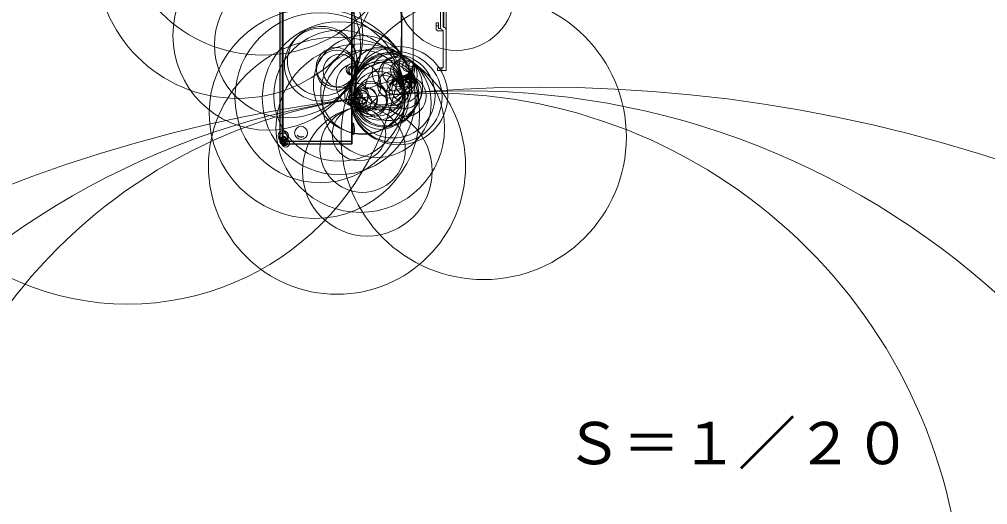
# Model space of a CAD drawing. Units: millimetres, scale not verified. Extents: x -62 to 99, y -103 to 57.
# Drawn here: x 30.16 to 63.68, y -15.27 to 1.54 of the extents above; entities that cross this region are included whole.
import ezdxf
from ezdxf.enums import TextEntityAlignment as Align

# ---------------------------------------------------------------- set-up
doc = ezdxf.new("R2010")
doc.units = ezdxf.units.MM
doc.header["$LTSCALE"] = 0.125
doc.layers.add('0-5_GAIKEI', color=1, linetype='Continuous', lineweight=18)
doc.layers.add('0-6_TOUROKU', color=7, linetype='Continuous')
doc.styles.add('ＭＳ ゴシック', font='')
doc.styles.get('ＭＳ ゴシック').set_extended_font_data('MS Gothic')

msp = doc.modelspace()

# ---------------------------------------------------------------- linework, layer by layer
at = {"layer": '0-5_GAIKEI', "color": 7}
for p, q in [((39.1715, 30.6574), (39.1715, -2.6512)), ((41.6815, 30.6778), (41.6815, -2.6715)), ((44.8565, 1.2636), (44.8565, 22.5176)), ((44.9365, 1.2206), (44.9365, 22.5606)), ((43.794, -0.0231), (43.794, 2.5867)), ((44.7365, 1.2656), (44.7365, 1.9156)), ((44.5865, 1.3206), (44.5865, 1.2206)), ((44.6665, 1.3206), (44.6665, 1.2206)), ((44.6665, 1.2206), (44.7472, 1.2206)), ((44.6665, 1.1406), (44.8365, 1.1406)), ((43.794, -0.1093), (43.794, -0.0231)), ((43.794, -0.1523), (43.794, -0.1093)), ((43.794, -0.1772), (43.794, -0.1523)), ((44.7865, -0.2344), (44.6365, -0.2344)), ((44.7865, -0.1344), (44.7865, -0.2344)), ((41.7082, -0.4676), (41.6815, -0.4676)), ((43.6815, -0.8697), (43.6815, -0.4932)), ((43.7378, -0.3352), (43.7378, -0.3352)), ((41.8618, -1.622), (42.8659, -1.5694)), ((41.8618, -1.622), (42.7392, -1.576)), ((42.7392, -1.576), (43.3294, -1.5451)), ((43.3768, -1.4961), (43.3789, -1.3761)), ((41.6928, -2.404), (41.6928, -2.329)), ((41.7328, -2.1327), (41.7328, -2.0898)), ((41.7453, -2.413), (41.7453, -2.1558)), ((39.1715, -2.6569), (39.1715, -2.6512)), ((41.6565, -2.6863), (41.6565, -2.6757)), ((41.6815, -2.4594), (41.683, -2.4594)), ((41.6815, -2.6715), (41.6815, -2.7469)), ((41.683, -2.4594), (41.683, -2.4246)), ((39.1862, -2.6865), (39.1861, -2.6865)), ((39.2569, -2.7672), (39.1862, -2.6965)), ((39.2569, -2.7572), (39.256, -2.7563)), ((41.6565, -2.7819), (39.2922, -2.7819)), ((41.6565, -2.7675), (41.6565, -2.6863)), ((41.6565, -2.7675), (41.6565, -2.7719)), ((41.6815, -2.7469), (41.6815, -2.7569))]:
    msp.add_line(p, q, dxfattribs=at)
at = {"layer": '0-5_GAIKEI'}
for p, q in [((39.1862, 30.6786), (39.1862, -2.6724)), ((39.2569, 30.678), (39.2569, -2.6718)), ((39.2922, 30.6819), (39.2922, -2.6757)), ((41.6565, 30.6819), (41.6565, -2.6757)), ((41.752, -0.373), (41.752, 5.4773)), ((41.8235, -1.0016), (43.6295, -0.3443)), ((41.7909, -1.5145), (41.8662, -1.5105)), ((43.3768, -1.4961), (42.7375, -1.5261)), ((39.1861, -2.6724), (39.1862, -2.6724)), ((39.1862, -2.6724), (39.256, -2.6727)), ((39.256, -2.6727), (39.2569, -2.6718)), ((39.2922, -2.6757), (39.2922, -2.6863)), ((39.2922, -2.6757), (41.6565, -2.6757)), ((39.256, -2.7563), (39.1862, -2.6865)), ((39.2919, -2.6863), (39.2807, -2.6974)), ((39.2807, -2.7563), (39.2919, -2.7675)), ((41.6565, -2.6863), (39.2922, -2.6863)), ((39.2922, -2.7675), (41.6565, -2.7675)), ((39.2922, -2.7675), (39.2922, -2.7719)), ((41.6565, -2.7719), (39.2922, -2.7719))]:
    msp.add_line(p, q, dxfattribs=at)
for points in [[(43.335, 2.5712), (43.398, 2.4962), (43.398, 0.3128), (41.857, -0.248)], [(42.7386, -1.4648), (42.7375, -1.5261), (41.8601, -1.5721)], [(41.8662, -1.5105), (41.8959, -1.509), (43.1366, -1.4439)]]:
    msp.add_lwpolyline(points, dxfattribs=at)
at = {"layer": '0-5_GAIKEI', "color": 7}
for points in [[(44.5986, 2.0156), (44.8365, 2.0156), (44.8365, 1.2656)], [(44.9365, 1.1656), (44.9365, -0.2344), (44.7865, -0.2344)], [(44.7865, -0.1344), (44.8365, -0.1344), (44.8365, 1.1656)], [(44.6365, -0.2344), (44.6365, -0.1344), (44.7865, -0.1344)], [(41.6928, -2.329), (41.6928, -2.2094), (41.6928, -2.0898)], [(39.1715, -2.6612), (39.1715, -2.6569), (39.1718, -2.6569)]]:
    msp.add_lwpolyline(points, dxfattribs=at)
msp.add_lwpolyline([(44.6665, 1.3206), (44.5865, 1.3206), (44.5865, 1.4206), (44.6665, 1.4206)], close=True, dxfattribs=at)
at = {"layer": '0-5_GAIKEI'}
for centre, radius in [((33.9056, 1.1626), 9.4865), ((38.5801, 5.2595), 4.9552), ((37.715, 3.7085), 4.9047), ((45.2833, 2.508), 2.0437), ((38.7624, 0.9854), 3.2848), ((39.4428, 0.6555), 2.5286), ((46.2338, -2.5342), 4.9379), ((40.3723, -1.7156), 3.6427), ((40.568, -1.1735), 2.9447), ((41.2172, -1.1901), 2.6477), ((41.2401, -1.1069), 2.2694), ((40.6019, -0.0283), 1.2648), ((40.6441, 0.0959), 1.2034), ((41.1558, -3.5317), 4.4506), ((41.9616, -2.2279), 2.9179), ((42.0403, -0.723), 1.7014), ((41.1176, -0.1189), 0.6834), ((41.1404, -0.2184), 0.6937), ((42.0454, -0.9866), 1.4551), ((42.5327, -1.3635), 1.8819), ((43.2116, -1.1579), 1.5789), ((43.0951, -1.1138), 1.4544), ((42.67, -0.4211), 1.003), ((42.9458, -0.7886), 1.1739), ((43.011, -0.2933), 0.6388), ((41.2555, -0.244), 0.5759), ((41.8978, -0.7253), 0.7769), ((41.6697, -0.1924), 0.1985), ((42.5553, -0.8752), 0.9332), ((42.8195, -1.0254), 1.1649), ((42.8317, -1.0497), 1.1026), ((43.2625, -0.4014), 0.6737), ((43.1785, -0.2464), 0.4649), ((43.3249, -0.2191), 0.316), ((43.4762, -0.1804), 0.3664), ((43.61, -0.0751), 0.1961), ((43.668, -0.0415), 0.1291), ((43.7153, -0.0242), 0.0787), ((41.6924, -0.2268), 0.1573), ((41.7082, -0.2431), 0.1346), ((42.5817, -1.1035), 0.8469), ((42.8114, -0.802), 0.6669), ((43.0131, -0.7318), 0.4533), ((43.6897, -0.508), 0.1745), ((43.6867, -0.4872), 0.1535), ((42.6787, -1.3263), 0.9426), ((42.3206, -1.1822), 0.5743), ((43.5447, -1.1203), 0.7003), ((43.1676, -0.6606), 0.2832), ((43.5166, -0.9823), 0.5594), ((43.5099, -0.8762), 0.4531), ((43.2502, -0.6102), 0.1864), ((43.3065, -0.5635), 0.1133), ((43.5203, -0.7458), 0.3223), ((43.3328, -0.5427), 0.085), ((43.3311, -0.5272), 0.0694), ((43.535, -0.6508), 0.2283), ((43.551, -0.6307), 0.2032), ((43.56, -0.6065), 0.1773), ((43.5762, -0.5833), 0.1493), ((43.6059, -0.5436), 0.0998), ((43.6342, -0.506), 0.0528), ((43.6451, -0.4928), 0.0364), ((43.6481, -0.4929), 0.0337), ((43.65, -0.4916), 0.0314), ((48.16, -51.9169), 51.112), ((45.6579, -28.3766), 27.4391), ((41.8309, -1.0863), 0.4098), ((41.7932, -1.2364), 0.255), ((42.324, -1.2543), 0.5807), ((42.1471, -1.2046), 0.3969), ((42.1588, -1.2479), 0.3996), ((41.9925, -1.1482), 0.2324), ((42.0626, -1.2969), 0.2916), ((41.9038, -1.1014), 0.1321), ((41.8627, -1.071), 0.081), ((41.8415, -1.0476), 0.0494), ((41.8371, -1.0389), 0.0397), ((44.4645, -19.3718), 18.3557), ((41.7651, -1.3202), 0.1666), ((41.7432, -1.3702), 0.112), ((41.7274, -1.3972), 0.0807), ((41.9818, -1.3484), 0.1958), ((41.9281, -1.3954), 0.1244), ((42.2041, -3.7191), 2.2455), ((42.041, -2.9711), 1.48), ((41.9165, -2.433), 0.9276), ((41.9032, -1.4268), 0.0844), ((41.8931, -1.4491), 0.0599), ((39.2947, -2.4972), 0.1786), ((39.9115, -2.3944), 0.225), ((39.2912, -2.5343), 0.1414), ((39.2545, -2.7055), 0.076), ((39.2045, -2.6818), 0.0207), ((39.2022, -2.6811), 0.0183), ((39.1978, -2.6806), 0.0139), ((39.1941, -2.6806), 0.0101), ((39.1917, -2.6813), 0.00768), ((39.1908, -2.6818), 0.00659), ((39.191, -2.6749), 0.00547), ((39.1866, -2.6728), 0.0006), ((39.3067, -2.601), 0.0866), ((39.3048, -2.6071), 0.0802), ((39.2983, -2.6146), 0.0706), ((39.3774, -2.7411), 0.1394), ((39.2845, -2.7218), 0.0463), ((39.3459, -2.7284), 0.1054), ((39.3206, -2.7216), 0.0793), ((39.3028, -2.7197), 0.0613), ((39.2909, -2.7216), 0.0493), ((39.3279, -2.7454), 0.0673), ((39.3223, -2.7131), 0.06), ((39.284, -2.7273), 0.0408), ((39.2824, -2.7316), 0.0362), ((39.308, -2.7316), 0.043), ((39.3054, -2.7235), 0.0401), ((39.2965, -2.7267), 0.0306), ((39.2968, -2.7271), 0.0309)]:
    msp.add_circle(centre, radius, dxfattribs=at)
at = {"layer": '0-5_GAIKEI', "color": 7}
msp.add_circle((43.2871, -1.1024), 1.7017, dxfattribs=at)
for centre, radius, start, end in [((44.6665, 1.2206), 0.08, 180, 270), ((44.8365, 1.2656), 0.1, 180, 270), ((44.8365, 1.1656), 0.1, 0, 90), ((44.8565, 1.2206), 0.08, 341.08776, 0), ((43.7225, -0.2409), 0.0955, 263.55241, 279.20438), ((43.9314, -0.4934), 0.25, 140.71012, 151.34819), ((43.544, -0.1772), 0.25, 320.80503, 0), ((43.9315, -0.4932), 0.25, 151.40102, 180), ((43.1065, -0.8697), 0.575, 273, 0), ((41.8749, -1.8717), 0.25, 93, 140.67584), ((43.3268, -1.4952), 0.05, 273, 359), ((43.1067, -0.87), 0.5747, 298.28571, 304.90898), ((41.6702, -2.1071), 0.065, 15.41366, 79.94582), ((41.6302, -2.1071), 0.065, 15.41366, 37.81786), ((41.6302, -2.3117), 0.065, 322.18214, 344.58634), ((41.259, -2.2094), 0.45, 0, 15.41366), ((41.259, -2.2094), 0.45, 344.58634, 0), ((41.259, -2.2844), 0.45, 344.58634, 0), ((41.683, -2.1744), 0.065, 16.60155, 76.47267), ((41.259, -2.2844), 0.45, 0, 4.78019), ((41.299, -2.2094), 0.45, 6.43484, 15.41366), ((41.314, -2.2844), 0.45, 0, 16.60155), ((41.314, -2.2844), 0.45, 343.39845, 0), ((39.2215, -2.6612), 0.05, 180, 225), ((41.6302, -2.3867), 0.065, 322.18214, 344.58634), ((41.683, -2.3944), 0.065, 270, 343.39845), ((39.2215, -2.6512), 0.05, 223.28435, 224.95905), ((39.2922, -2.7319), 0.05, 225, 270), ((41.6565, -2.7469), 0.025, 270, 0), ((41.6565, -2.7569), 0.025, 270, 0)]:
    msp.add_arc(centre, radius, start, end, dxfattribs=at)
at = {"layer": '0-5_GAIKEI'}
for centre, radius, start, end in [((43.544, -0.1093), 0.25, 290, 0), ((41.909, -1.2365), 0.25, 110, 155.50535), ((41.804, -1.7641), 0.25, 101.63208, 119.34058), ((41.8758, -1.8717), 0.3, 93, 130.35736), ((41.804, -1.7641), 0.25, 93, 101.63208), ((41.7679, -1.8024), 0.308, 71.37906, 82.87282), ((39.2215, -2.6512), 0.05, 180, 223.28435), ((39.9215, -2.3344), 0.2, 224.5007, 296.57465), ((39.9115, -2.3944), 0.15, 219.67111, 301.40425), ((39.2922, -2.7219), 0.05, 225, 269.41531), ((39.2922, -2.7219), 0.05, 269.41531, 270), ((39.2922, -2.7213), 0.035, 90, 90.58469), ((39.2922, -2.7325), 0.035, 269.41531, 270)]:
    msp.add_arc(centre, radius, start, end, dxfattribs=at)
for centre, major_axis, ratio, start_param, end_param in [((41.909, -0.1723), (0.0867, 0.8294), 0.052809, 1.6676775, 3.1673038), ((43.544, 0.4228), (-0.0848, 0.7672), 0.061645, 3.15661, 3.7338951), ((43.544, -0.0231), (-0.25, 0), 0.81432, 1.9682198, 3.1415927), ((41.6125, -0.4676), (0.1797, -0.1738), 0.277066, 0.9102657, 1.2918451), ((43.8795, -0.5193), (0.0855, -0.2349), 0.963838, 3.5462933, 4.0969083), ((43.1065, -0.8697), (0.575, 0), 0.358352, 5.4867536, 6.2831853), ((41.909, -1.3312), (0.25, 0), 0.602056, 2.3015569, 2.7140804), ((43.1065, -0.8697), (0.0301, -0.5742), 0.716202, 6.2831853, 7.5572263), ((41.7032, -1.2744), (0.0504, -0.2449), 0.748601, 6.2831853, 6.5868126), ((41.8592, -1.5721), (0.0026, -0.0499), 0.017428, 0, 1.5698829), ((42.7366, -1.5261), (0.0026, -0.0499), 0.017428, 0, 1.5698829), ((39.2215, -2.6512), (0.05, 0), 0.6, 3.1415927, 3.9262761), ((39.2807, -2.6727), (0.0247, -0.0247), 0.57735, 4.1887902, 5.2359878), ((39.2919, -2.6757), (0.0002, -0.015), 0.010204, 4.7122848, 5.4977351), ((39.2922, -2.7107), (0.05, 0), 0.7, 1.5707963, 1.5810011), ((39.2807, -2.7316), (0.0247, 0.0247), 0.57735, 3.1415927, 4.1887902), ((39.2919, -2.7569), (-0.0002, -0.015), 0.010204, 0, 0.7854502)]:
    msp.add_ellipse(centre, major_axis=major_axis, ratio=ratio, start_param=start_param, end_param=end_param, dxfattribs=at)
at = {"layer": '0-5_GAIKEI', "color": 7}
for centre, major_axis, ratio, start_param in [((43.544, -0.1523), (0.25, 0), 0.989936, 5.4479592), ((41.6565, -2.6715), (0.025, 0), 0.165685, 4.712389), ((41.6565, -2.6715), (0.025, 0), 0.589949, 4.712389), ((41.6565, -2.7469), (0.025, 0), 0.824264, 4.712389)]:
    msp.add_ellipse(centre, major_axis=major_axis, ratio=ratio, start_param=start_param, end_param=6.2831853, dxfattribs=at)

# ---------------------------------------------------------------- texts
at = {"layer": '0-6_TOUROKU', "style": 'ＭＳ ゴシック'}
msp.add_text('Ｓ＝１／２０', height=1.466, dxfattribs=at).set_placement((49.0426, -14.3095), align=Align.BOTTOM_LEFT)

doc.saveas('drawing.dxf')
